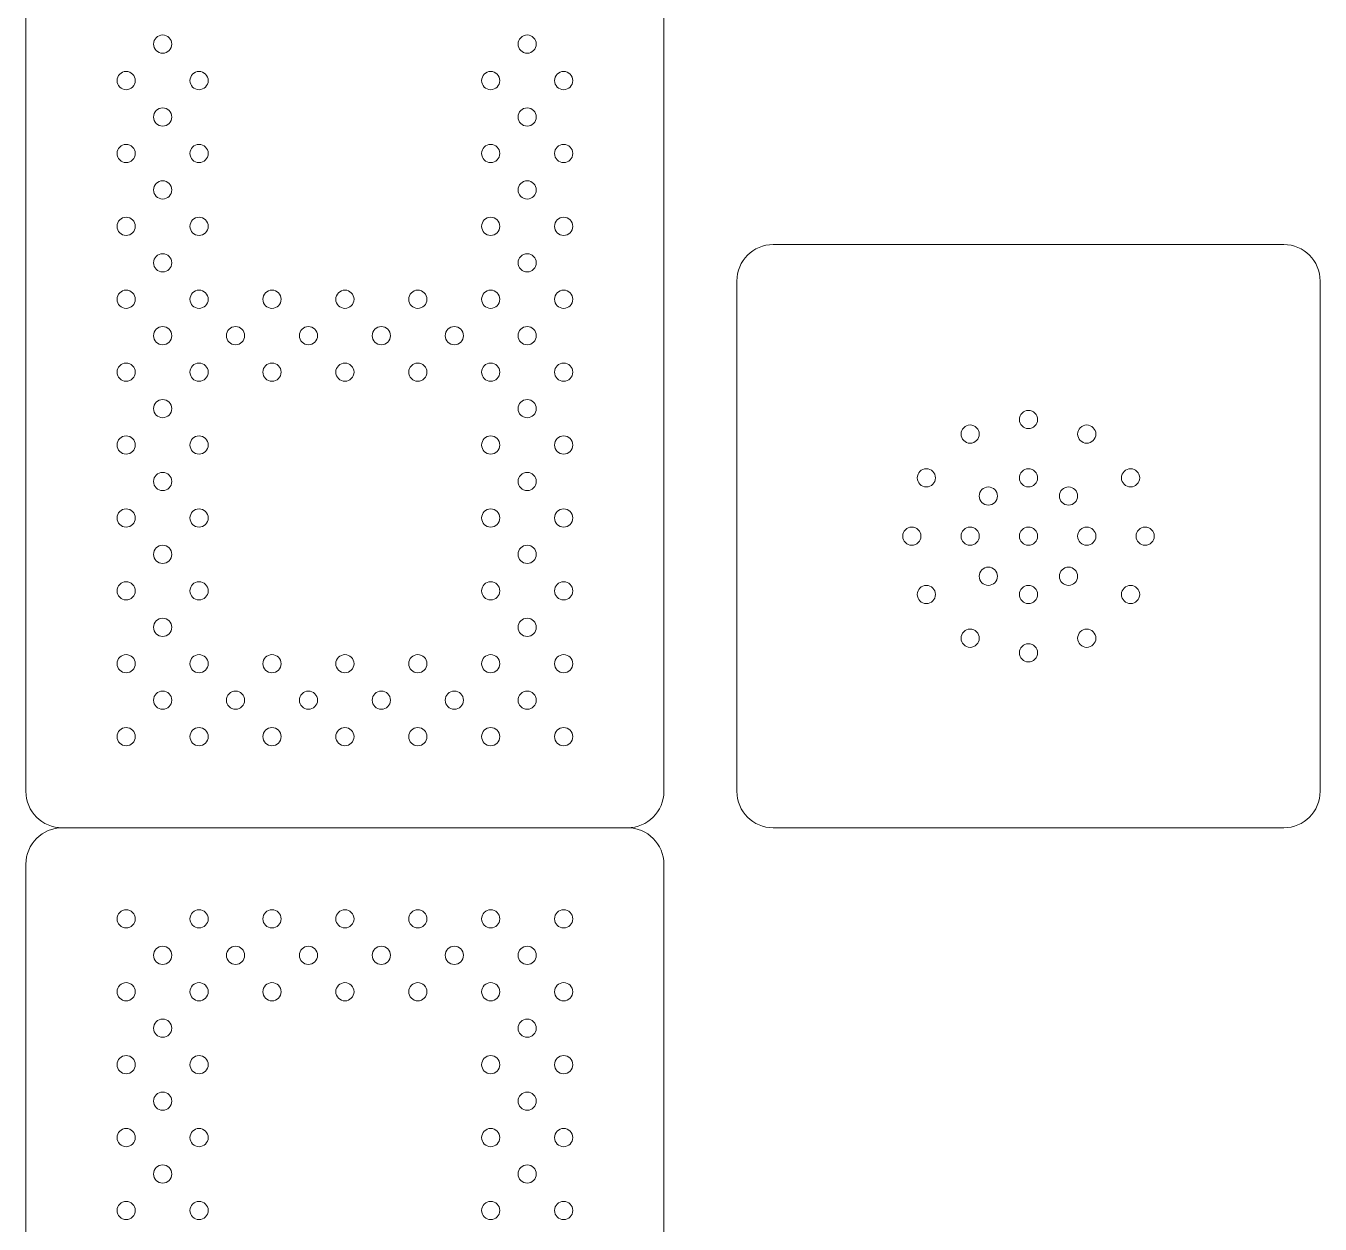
# Model space of a CAD drawing. Header units: inches. Extents: x 300 to 400, y -177 to 73.
# Drawn here: x 328.06 to 345.81, y -160.71 to -144.27 of the extents above; entities that cross this region are included whole.
import ezdxf

# ---------------------------------------------------------------- set-up
doc = ezdxf.new("R2010")
doc.units = ezdxf.units.IN
doc.header["$MEASUREMENT"] = 0
doc.layers.add('ScoreBone', color=5, linetype='Continuous')

msp = doc.modelspace()

# ---------------------------------------------------------------- linework, layer by layer
at = {"layer": 'ScoreBone', "lineweight": 5}
for points in [[(328.057, -154.768), (328.057, -154.768), (328.057, -142.268), (328.057, -142.268)], [(336.807, -142.268), (336.807, -142.268), (336.807, -154.768), (336.807, -154.768)], [(337.807, -147.768), (337.807, -147.492), (338.03, -147.268), (338.307, -147.268)], [(338.307, -147.268), (338.307, -147.268), (345.307, -147.268), (345.307, -147.268)], [(345.307, -147.268), (345.583, -147.268), (345.807, -147.492), (345.807, -147.768)], [(337.807, -154.768), (337.807, -154.768), (337.807, -147.768), (337.807, -147.768)], [(345.807, -147.768), (345.807, -147.768), (345.807, -154.768), (345.807, -154.768)], [(328.557, -155.268), (328.281, -155.268), (328.057, -155.044), (328.057, -154.768)], [(336.807, -154.768), (336.807, -155.044), (336.582, -155.268), (336.307, -155.268)], [(338.307, -155.268), (338.03, -155.268), (337.807, -155.044), (337.807, -154.768)], [(345.807, -154.768), (345.807, -155.044), (345.583, -155.268), (345.307, -155.268)], [(328.057, -155.768), (328.057, -155.492), (328.282, -155.268), (328.557, -155.268)], [(336.307, -155.268), (336.307, -155.268), (328.557, -155.268), (328.557, -155.268)], [(328.557, -155.268), (328.557, -155.268), (336.307, -155.268), (336.307, -155.268)], [(336.307, -155.268), (336.582, -155.268), (336.807, -155.492), (336.807, -155.768)], [(345.307, -155.268), (345.307, -155.268), (338.307, -155.268), (338.307, -155.268)], [(328.057, -168.268), (328.057, -168.268), (328.057, -155.768), (328.057, -155.768)], [(336.807, -155.768), (336.807, -155.768), (336.807, -168.268), (336.807, -168.268)]]:
    msp.add_open_spline(points, degree=3, dxfattribs=at)
for points in [[(330.057, -144.518), (330.057, -144.587), (330, -144.643), (329.932, -144.643), (329.863, -144.643), (329.807, -144.587), (329.807, -144.518), (329.807, -144.449), (329.863, -144.393), (329.932, -144.393), (330, -144.393), (330.057, -144.449), (330.057, -144.518)], [(335.057, -144.518), (335.057, -144.587), (335, -144.643), (334.932, -144.643), (334.863, -144.643), (334.807, -144.587), (334.807, -144.518), (334.807, -144.449), (334.863, -144.393), (334.932, -144.393), (335, -144.393), (335.057, -144.449), (335.057, -144.518)], [(329.557, -145.018), (329.557, -145.087), (329.5, -145.143), (329.432, -145.143), (329.363, -145.143), (329.307, -145.087), (329.307, -145.018), (329.307, -144.949), (329.363, -144.893), (329.432, -144.893), (329.5, -144.893), (329.557, -144.949), (329.557, -145.018)], [(330.557, -145.018), (330.557, -145.087), (330.5, -145.143), (330.432, -145.143), (330.363, -145.143), (330.307, -145.087), (330.307, -145.018), (330.307, -144.949), (330.363, -144.893), (330.432, -144.893), (330.5, -144.893), (330.557, -144.949), (330.557, -145.018)], [(334.557, -145.018), (334.557, -145.087), (334.5, -145.143), (334.432, -145.143), (334.363, -145.143), (334.307, -145.087), (334.307, -145.018), (334.307, -144.949), (334.363, -144.893), (334.432, -144.893), (334.5, -144.893), (334.557, -144.949), (334.557, -145.018)], [(335.557, -145.018), (335.557, -145.087), (335.5, -145.143), (335.432, -145.143), (335.363, -145.143), (335.307, -145.087), (335.307, -145.018), (335.307, -144.949), (335.363, -144.893), (335.432, -144.893), (335.5, -144.893), (335.557, -144.949), (335.557, -145.018)], [(330.057, -145.518), (330.057, -145.587), (330, -145.643), (329.932, -145.643), (329.863, -145.643), (329.807, -145.587), (329.807, -145.518), (329.807, -145.449), (329.863, -145.393), (329.932, -145.393), (330, -145.393), (330.057, -145.449), (330.057, -145.518)], [(335.057, -145.518), (335.057, -145.587), (335, -145.643), (334.932, -145.643), (334.863, -145.643), (334.807, -145.587), (334.807, -145.518), (334.807, -145.449), (334.863, -145.393), (334.932, -145.393), (335, -145.393), (335.057, -145.449), (335.057, -145.518)], [(329.557, -146.018), (329.557, -146.087), (329.5, -146.143), (329.432, -146.143), (329.363, -146.143), (329.307, -146.087), (329.307, -146.018), (329.307, -145.949), (329.363, -145.893), (329.432, -145.893), (329.5, -145.893), (329.557, -145.949), (329.557, -146.018)], [(330.557, -146.018), (330.557, -146.087), (330.5, -146.143), (330.432, -146.143), (330.363, -146.143), (330.307, -146.087), (330.307, -146.018), (330.307, -145.949), (330.363, -145.893), (330.432, -145.893), (330.5, -145.893), (330.557, -145.949), (330.557, -146.018)], [(334.557, -146.018), (334.557, -146.087), (334.5, -146.143), (334.432, -146.143), (334.363, -146.143), (334.307, -146.087), (334.307, -146.018), (334.307, -145.949), (334.363, -145.893), (334.432, -145.893), (334.5, -145.893), (334.557, -145.949), (334.557, -146.018)], [(335.557, -146.018), (335.557, -146.087), (335.5, -146.143), (335.432, -146.143), (335.363, -146.143), (335.307, -146.087), (335.307, -146.018), (335.307, -145.949), (335.363, -145.893), (335.432, -145.893), (335.5, -145.893), (335.557, -145.949), (335.557, -146.018)], [(330.057, -146.518), (330.057, -146.587), (330, -146.643), (329.932, -146.643), (329.863, -146.643), (329.807, -146.587), (329.807, -146.518), (329.807, -146.449), (329.863, -146.393), (329.932, -146.393), (330, -146.393), (330.057, -146.449), (330.057, -146.518)], [(335.057, -146.518), (335.057, -146.587), (335, -146.643), (334.932, -146.643), (334.863, -146.643), (334.807, -146.587), (334.807, -146.518), (334.807, -146.449), (334.863, -146.393), (334.932, -146.393), (335, -146.393), (335.057, -146.449), (335.057, -146.518)], [(329.557, -147.018), (329.557, -147.087), (329.5, -147.143), (329.432, -147.143), (329.363, -147.143), (329.307, -147.087), (329.307, -147.018), (329.307, -146.949), (329.363, -146.893), (329.432, -146.893), (329.5, -146.893), (329.557, -146.949), (329.557, -147.018)], [(330.557, -147.018), (330.557, -147.087), (330.5, -147.143), (330.432, -147.143), (330.363, -147.143), (330.307, -147.087), (330.307, -147.018), (330.307, -146.949), (330.363, -146.893), (330.432, -146.893), (330.5, -146.893), (330.557, -146.949), (330.557, -147.018)], [(334.557, -147.018), (334.557, -147.087), (334.5, -147.143), (334.432, -147.143), (334.363, -147.143), (334.307, -147.087), (334.307, -147.018), (334.307, -146.949), (334.363, -146.893), (334.432, -146.893), (334.5, -146.893), (334.557, -146.949), (334.557, -147.018)], [(335.557, -147.018), (335.557, -147.087), (335.5, -147.143), (335.432, -147.143), (335.363, -147.143), (335.307, -147.087), (335.307, -147.018), (335.307, -146.949), (335.363, -146.893), (335.432, -146.893), (335.5, -146.893), (335.557, -146.949), (335.557, -147.018)], [(330.057, -147.518), (330.057, -147.587), (330, -147.643), (329.932, -147.643), (329.863, -147.643), (329.807, -147.587), (329.807, -147.518), (329.807, -147.449), (329.863, -147.393), (329.932, -147.393), (330, -147.393), (330.057, -147.449), (330.057, -147.518)], [(335.057, -147.518), (335.057, -147.587), (335, -147.643), (334.932, -147.643), (334.863, -147.643), (334.807, -147.587), (334.807, -147.518), (334.807, -147.449), (334.863, -147.393), (334.932, -147.393), (335, -147.393), (335.057, -147.449), (335.057, -147.518)], [(329.557, -148.018), (329.557, -148.087), (329.5, -148.143), (329.432, -148.143), (329.363, -148.143), (329.307, -148.087), (329.307, -148.018), (329.307, -147.949), (329.363, -147.893), (329.432, -147.893), (329.5, -147.893), (329.557, -147.949), (329.557, -148.018)], [(330.557, -148.018), (330.557, -148.087), (330.5, -148.143), (330.432, -148.143), (330.363, -148.143), (330.307, -148.087), (330.307, -148.018), (330.307, -147.949), (330.363, -147.893), (330.432, -147.893), (330.5, -147.893), (330.557, -147.949), (330.557, -148.018)], [(331.557, -148.018), (331.557, -148.087), (331.5, -148.143), (331.432, -148.143), (331.363, -148.143), (331.307, -148.087), (331.307, -148.018), (331.307, -147.949), (331.363, -147.893), (331.432, -147.893), (331.5, -147.893), (331.557, -147.949), (331.557, -148.018)], [(332.557, -148.018), (332.557, -148.087), (332.5, -148.143), (332.432, -148.143), (332.363, -148.143), (332.307, -148.087), (332.307, -148.018), (332.307, -147.949), (332.363, -147.893), (332.432, -147.893), (332.5, -147.893), (332.557, -147.949), (332.557, -148.018)], [(333.557, -148.018), (333.557, -148.087), (333.5, -148.143), (333.432, -148.143), (333.363, -148.143), (333.307, -148.087), (333.307, -148.018), (333.307, -147.949), (333.363, -147.893), (333.432, -147.893), (333.5, -147.893), (333.557, -147.949), (333.557, -148.018)], [(334.557, -148.018), (334.557, -148.087), (334.5, -148.143), (334.432, -148.143), (334.363, -148.143), (334.307, -148.087), (334.307, -148.018), (334.307, -147.949), (334.363, -147.893), (334.432, -147.893), (334.5, -147.893), (334.557, -147.949), (334.557, -148.018)], [(335.557, -148.018), (335.557, -148.087), (335.5, -148.143), (335.432, -148.143), (335.363, -148.143), (335.307, -148.087), (335.307, -148.018), (335.307, -147.949), (335.363, -147.893), (335.432, -147.893), (335.5, -147.893), (335.557, -147.949), (335.557, -148.018)], [(330.057, -148.518), (330.057, -148.587), (330, -148.643), (329.932, -148.643), (329.863, -148.643), (329.807, -148.587), (329.807, -148.518), (329.807, -148.449), (329.863, -148.393), (329.932, -148.393), (330, -148.393), (330.057, -148.449), (330.057, -148.518)], [(331.057, -148.518), (331.057, -148.587), (331, -148.643), (330.932, -148.643), (330.863, -148.643), (330.807, -148.587), (330.807, -148.518), (330.807, -148.449), (330.863, -148.393), (330.932, -148.393), (331, -148.393), (331.057, -148.449), (331.057, -148.518)], [(332.057, -148.518), (332.057, -148.587), (332, -148.643), (331.932, -148.643), (331.863, -148.643), (331.807, -148.587), (331.807, -148.518), (331.807, -148.449), (331.863, -148.393), (331.932, -148.393), (332, -148.393), (332.057, -148.449), (332.057, -148.518)], [(333.057, -148.518), (333.057, -148.587), (333, -148.643), (332.932, -148.643), (332.863, -148.643), (332.807, -148.587), (332.807, -148.518), (332.807, -148.449), (332.863, -148.393), (332.932, -148.393), (333, -148.393), (333.057, -148.449), (333.057, -148.518)], [(334.057, -148.518), (334.057, -148.587), (334, -148.643), (333.932, -148.643), (333.863, -148.643), (333.807, -148.587), (333.807, -148.518), (333.807, -148.449), (333.863, -148.393), (333.932, -148.393), (334, -148.393), (334.057, -148.449), (334.057, -148.518)], [(335.057, -148.518), (335.057, -148.587), (335, -148.643), (334.932, -148.643), (334.863, -148.643), (334.807, -148.587), (334.807, -148.518), (334.807, -148.449), (334.863, -148.393), (334.932, -148.393), (335, -148.393), (335.057, -148.449), (335.057, -148.518)], [(329.557, -149.018), (329.557, -149.087), (329.5, -149.143), (329.432, -149.143), (329.363, -149.143), (329.307, -149.087), (329.307, -149.018), (329.307, -148.949), (329.363, -148.893), (329.432, -148.893), (329.5, -148.893), (329.557, -148.949), (329.557, -149.018)], [(330.557, -149.018), (330.557, -149.087), (330.5, -149.143), (330.432, -149.143), (330.363, -149.143), (330.307, -149.087), (330.307, -149.018), (330.307, -148.949), (330.363, -148.893), (330.432, -148.893), (330.5, -148.893), (330.557, -148.949), (330.557, -149.018)], [(331.557, -149.018), (331.557, -149.087), (331.5, -149.143), (331.432, -149.143), (331.363, -149.143), (331.307, -149.087), (331.307, -149.018), (331.307, -148.949), (331.363, -148.893), (331.432, -148.893), (331.5, -148.893), (331.557, -148.949), (331.557, -149.018)], [(332.557, -149.018), (332.557, -149.087), (332.5, -149.143), (332.432, -149.143), (332.363, -149.143), (332.307, -149.087), (332.307, -149.018), (332.307, -148.949), (332.363, -148.893), (332.432, -148.893), (332.5, -148.893), (332.557, -148.949), (332.557, -149.018)], [(333.557, -149.018), (333.557, -149.087), (333.5, -149.143), (333.432, -149.143), (333.363, -149.143), (333.307, -149.087), (333.307, -149.018), (333.307, -148.949), (333.363, -148.893), (333.432, -148.893), (333.5, -148.893), (333.557, -148.949), (333.557, -149.018)], [(334.557, -149.018), (334.557, -149.087), (334.5, -149.143), (334.432, -149.143), (334.363, -149.143), (334.307, -149.087), (334.307, -149.018), (334.307, -148.949), (334.363, -148.893), (334.432, -148.893), (334.5, -148.893), (334.557, -148.949), (334.557, -149.018)], [(335.557, -149.018), (335.557, -149.087), (335.5, -149.143), (335.432, -149.143), (335.363, -149.143), (335.307, -149.087), (335.307, -149.018), (335.307, -148.949), (335.363, -148.893), (335.432, -148.893), (335.5, -148.893), (335.557, -148.949), (335.557, -149.018)], [(330.057, -149.518), (330.057, -149.587), (330, -149.643), (329.932, -149.643), (329.863, -149.643), (329.807, -149.587), (329.807, -149.518), (329.807, -149.449), (329.863, -149.393), (329.932, -149.393), (330, -149.393), (330.057, -149.449), (330.057, -149.518)], [(335.057, -149.518), (335.057, -149.587), (335, -149.643), (334.932, -149.643), (334.863, -149.643), (334.807, -149.587), (334.807, -149.518), (334.807, -149.449), (334.863, -149.393), (334.932, -149.393), (335, -149.393), (335.057, -149.449), (335.057, -149.518)], [(341.932, -149.668), (341.932, -149.737), (341.876, -149.793), (341.807, -149.793), (341.737, -149.793), (341.682, -149.737), (341.682, -149.668), (341.682, -149.599), (341.737, -149.543), (341.807, -149.543), (341.876, -149.543), (341.932, -149.599), (341.932, -149.668)], [(341.132, -149.868), (341.132, -149.937), (341.076, -149.993), (341.007, -149.993), (340.938, -149.993), (340.882, -149.937), (340.882, -149.868), (340.882, -149.799), (340.938, -149.743), (341.007, -149.743), (341.076, -149.743), (341.132, -149.799), (341.132, -149.868)], [(342.731, -149.868), (342.731, -149.937), (342.676, -149.993), (342.606, -149.993), (342.538, -149.993), (342.481, -149.937), (342.481, -149.868), (342.481, -149.799), (342.538, -149.743), (342.606, -149.743), (342.676, -149.743), (342.731, -149.799), (342.731, -149.868)], [(329.557, -150.018), (329.557, -150.087), (329.5, -150.143), (329.432, -150.143), (329.363, -150.143), (329.307, -150.087), (329.307, -150.018), (329.307, -149.949), (329.363, -149.893), (329.432, -149.893), (329.5, -149.893), (329.557, -149.949), (329.557, -150.018)], [(329.557, -150.018), (329.557, -150.087), (329.5, -150.143), (329.432, -150.143), (329.363, -150.143), (329.307, -150.087), (329.307, -150.018), (329.307, -149.949), (329.363, -149.893), (329.432, -149.893), (329.5, -149.893), (329.557, -149.949), (329.557, -150.018)], [(330.557, -150.018), (330.557, -150.087), (330.5, -150.143), (330.432, -150.143), (330.363, -150.143), (330.307, -150.087), (330.307, -150.018), (330.307, -149.949), (330.363, -149.893), (330.432, -149.893), (330.5, -149.893), (330.557, -149.949), (330.557, -150.018)], [(330.557, -150.018), (330.557, -150.087), (330.5, -150.143), (330.432, -150.143), (330.363, -150.143), (330.307, -150.087), (330.307, -150.018), (330.307, -149.949), (330.363, -149.893), (330.432, -149.893), (330.5, -149.893), (330.557, -149.949), (330.557, -150.018)], [(334.557, -150.018), (334.557, -150.087), (334.5, -150.143), (334.432, -150.143), (334.363, -150.143), (334.307, -150.087), (334.307, -150.018), (334.307, -149.949), (334.363, -149.893), (334.432, -149.893), (334.5, -149.893), (334.557, -149.949), (334.557, -150.018)], [(334.557, -150.018), (334.557, -150.087), (334.5, -150.143), (334.432, -150.143), (334.363, -150.143), (334.307, -150.087), (334.307, -150.018), (334.307, -149.949), (334.363, -149.893), (334.432, -149.893), (334.5, -149.893), (334.557, -149.949), (334.557, -150.018)], [(335.557, -150.018), (335.557, -150.087), (335.5, -150.143), (335.432, -150.143), (335.363, -150.143), (335.307, -150.087), (335.307, -150.018), (335.307, -149.949), (335.363, -149.893), (335.432, -149.893), (335.5, -149.893), (335.557, -149.949), (335.557, -150.018)], [(335.557, -150.018), (335.557, -150.087), (335.5, -150.143), (335.432, -150.143), (335.363, -150.143), (335.307, -150.087), (335.307, -150.018), (335.307, -149.949), (335.363, -149.893), (335.432, -149.893), (335.5, -149.893), (335.557, -149.949), (335.557, -150.018)], [(330.057, -150.518), (330.057, -150.587), (330, -150.643), (329.932, -150.643), (329.863, -150.643), (329.807, -150.587), (329.807, -150.518), (329.807, -150.449), (329.863, -150.393), (329.932, -150.393), (330, -150.393), (330.057, -150.449), (330.057, -150.518)], [(330.057, -150.518), (330.057, -150.587), (330, -150.643), (329.932, -150.643), (329.863, -150.643), (329.807, -150.587), (329.807, -150.518), (329.807, -150.449), (329.863, -150.393), (329.932, -150.393), (330, -150.393), (330.057, -150.449), (330.057, -150.518)], [(335.057, -150.518), (335.057, -150.587), (335, -150.643), (334.932, -150.643), (334.863, -150.643), (334.807, -150.587), (334.807, -150.518), (334.807, -150.449), (334.863, -150.393), (334.932, -150.393), (335, -150.393), (335.057, -150.449), (335.057, -150.518)], [(335.057, -150.518), (335.057, -150.587), (335, -150.643), (334.932, -150.643), (334.863, -150.643), (334.807, -150.587), (334.807, -150.518), (334.807, -150.449), (334.863, -150.393), (334.932, -150.393), (335, -150.393), (335.057, -150.449), (335.057, -150.518)], [(340.532, -150.468), (340.532, -150.537), (340.476, -150.593), (340.407, -150.593), (340.338, -150.593), (340.282, -150.537), (340.282, -150.468), (340.282, -150.399), (340.338, -150.343), (340.407, -150.343), (340.476, -150.343), (340.532, -150.399), (340.532, -150.468)], [(341.932, -150.468), (341.932, -150.537), (341.876, -150.593), (341.807, -150.593), (341.737, -150.593), (341.682, -150.537), (341.682, -150.468), (341.682, -150.399), (341.737, -150.343), (341.807, -150.343), (341.876, -150.343), (341.932, -150.399), (341.932, -150.468)], [(343.332, -150.468), (343.332, -150.537), (343.275, -150.593), (343.207, -150.593), (343.138, -150.593), (343.082, -150.537), (343.082, -150.468), (343.082, -150.399), (343.138, -150.343), (343.207, -150.343), (343.275, -150.343), (343.332, -150.399), (343.332, -150.468)], [(341.382, -150.718), (341.382, -150.787), (341.326, -150.843), (341.257, -150.843), (341.188, -150.843), (341.132, -150.787), (341.132, -150.718), (341.132, -150.649), (341.188, -150.593), (341.257, -150.593), (341.326, -150.593), (341.382, -150.649), (341.382, -150.718)], [(342.481, -150.718), (342.481, -150.787), (342.426, -150.843), (342.356, -150.843), (342.288, -150.843), (342.231, -150.787), (342.231, -150.718), (342.231, -150.649), (342.288, -150.593), (342.356, -150.593), (342.426, -150.593), (342.481, -150.649), (342.481, -150.718)], [(329.557, -151.018), (329.557, -151.087), (329.5, -151.143), (329.432, -151.143), (329.363, -151.143), (329.307, -151.087), (329.307, -151.018), (329.307, -150.949), (329.363, -150.893), (329.432, -150.893), (329.5, -150.893), (329.557, -150.949), (329.557, -151.018)], [(330.557, -151.018), (330.557, -151.087), (330.5, -151.143), (330.432, -151.143), (330.363, -151.143), (330.307, -151.087), (330.307, -151.018), (330.307, -150.949), (330.363, -150.893), (330.432, -150.893), (330.5, -150.893), (330.557, -150.949), (330.557, -151.018)], [(334.557, -151.018), (334.557, -151.087), (334.5, -151.143), (334.432, -151.143), (334.363, -151.143), (334.307, -151.087), (334.307, -151.018), (334.307, -150.949), (334.363, -150.893), (334.432, -150.893), (334.5, -150.893), (334.557, -150.949), (334.557, -151.018)], [(335.557, -151.018), (335.557, -151.087), (335.5, -151.143), (335.432, -151.143), (335.363, -151.143), (335.307, -151.087), (335.307, -151.018), (335.307, -150.949), (335.363, -150.893), (335.432, -150.893), (335.5, -150.893), (335.557, -150.949), (335.557, -151.018)], [(340.332, -151.268), (340.332, -151.337), (340.275, -151.393), (340.207, -151.393), (340.138, -151.393), (340.082, -151.337), (340.082, -151.268), (340.082, -151.199), (340.138, -151.143), (340.207, -151.143), (340.275, -151.143), (340.332, -151.199), (340.332, -151.268)], [(341.132, -151.268), (341.132, -151.337), (341.076, -151.393), (341.007, -151.393), (340.938, -151.393), (340.882, -151.337), (340.882, -151.268), (340.882, -151.199), (340.938, -151.143), (341.007, -151.143), (341.076, -151.143), (341.132, -151.199), (341.132, -151.268)], [(341.932, -151.268), (341.932, -151.337), (341.876, -151.393), (341.807, -151.393), (341.737, -151.393), (341.682, -151.337), (341.682, -151.268), (341.682, -151.199), (341.737, -151.143), (341.807, -151.143), (341.876, -151.143), (341.932, -151.199), (341.932, -151.268)], [(342.731, -151.268), (342.731, -151.337), (342.676, -151.393), (342.606, -151.393), (342.538, -151.393), (342.481, -151.337), (342.481, -151.268), (342.481, -151.199), (342.538, -151.143), (342.606, -151.143), (342.676, -151.143), (342.731, -151.199), (342.731, -151.268)], [(343.532, -151.268), (343.532, -151.337), (343.476, -151.393), (343.407, -151.393), (343.338, -151.393), (343.282, -151.337), (343.282, -151.268), (343.282, -151.199), (343.338, -151.143), (343.407, -151.143), (343.476, -151.143), (343.532, -151.199), (343.532, -151.268)], [(330.057, -151.518), (330.057, -151.587), (330, -151.643), (329.932, -151.643), (329.863, -151.643), (329.807, -151.587), (329.807, -151.518), (329.807, -151.449), (329.863, -151.393), (329.932, -151.393), (330, -151.393), (330.057, -151.449), (330.057, -151.518)], [(335.057, -151.518), (335.057, -151.587), (335, -151.643), (334.932, -151.643), (334.863, -151.643), (334.807, -151.587), (334.807, -151.518), (334.807, -151.449), (334.863, -151.393), (334.932, -151.393), (335, -151.393), (335.057, -151.449), (335.057, -151.518)], [(341.382, -151.818), (341.382, -151.887), (341.326, -151.943), (341.257, -151.943), (341.188, -151.943), (341.132, -151.887), (341.132, -151.818), (341.132, -151.749), (341.188, -151.693), (341.257, -151.693), (341.326, -151.693), (341.382, -151.749), (341.382, -151.818)], [(342.481, -151.818), (342.481, -151.887), (342.426, -151.943), (342.356, -151.943), (342.288, -151.943), (342.231, -151.887), (342.231, -151.818), (342.231, -151.749), (342.288, -151.693), (342.356, -151.693), (342.426, -151.693), (342.481, -151.749), (342.481, -151.818)], [(329.557, -152.018), (329.557, -152.087), (329.5, -152.143), (329.432, -152.143), (329.363, -152.143), (329.307, -152.087), (329.307, -152.018), (329.307, -151.949), (329.363, -151.893), (329.432, -151.893), (329.5, -151.893), (329.557, -151.949), (329.557, -152.018)], [(330.557, -152.018), (330.557, -152.087), (330.5, -152.143), (330.432, -152.143), (330.363, -152.143), (330.307, -152.087), (330.307, -152.018), (330.307, -151.949), (330.363, -151.893), (330.432, -151.893), (330.5, -151.893), (330.557, -151.949), (330.557, -152.018)], [(334.557, -152.018), (334.557, -152.087), (334.5, -152.143), (334.432, -152.143), (334.363, -152.143), (334.307, -152.087), (334.307, -152.018), (334.307, -151.949), (334.363, -151.893), (334.432, -151.893), (334.5, -151.893), (334.557, -151.949), (334.557, -152.018)], [(335.557, -152.018), (335.557, -152.087), (335.5, -152.143), (335.432, -152.143), (335.363, -152.143), (335.307, -152.087), (335.307, -152.018), (335.307, -151.949), (335.363, -151.893), (335.432, -151.893), (335.5, -151.893), (335.557, -151.949), (335.557, -152.018)], [(340.532, -152.068), (340.532, -152.137), (340.476, -152.193), (340.407, -152.193), (340.338, -152.193), (340.282, -152.137), (340.282, -152.068), (340.282, -151.999), (340.338, -151.943), (340.407, -151.943), (340.476, -151.943), (340.532, -151.999), (340.532, -152.068)], [(341.932, -152.068), (341.932, -152.137), (341.876, -152.193), (341.807, -152.193), (341.737, -152.193), (341.682, -152.137), (341.682, -152.068), (341.682, -151.999), (341.737, -151.943), (341.807, -151.943), (341.876, -151.943), (341.932, -151.999), (341.932, -152.068)], [(343.332, -152.068), (343.332, -152.137), (343.275, -152.193), (343.207, -152.193), (343.138, -152.193), (343.082, -152.137), (343.082, -152.068), (343.082, -151.999), (343.138, -151.943), (343.207, -151.943), (343.275, -151.943), (343.332, -151.999), (343.332, -152.068)], [(330.057, -152.518), (330.057, -152.587), (330, -152.643), (329.932, -152.643), (329.863, -152.643), (329.807, -152.587), (329.807, -152.518), (329.807, -152.449), (329.863, -152.393), (329.932, -152.393), (330, -152.393), (330.057, -152.449), (330.057, -152.518)], [(335.057, -152.518), (335.057, -152.587), (335, -152.643), (334.932, -152.643), (334.863, -152.643), (334.807, -152.587), (334.807, -152.518), (334.807, -152.449), (334.863, -152.393), (334.932, -152.393), (335, -152.393), (335.057, -152.449), (335.057, -152.518)], [(341.132, -152.668), (341.132, -152.737), (341.076, -152.793), (341.007, -152.793), (340.938, -152.793), (340.882, -152.737), (340.882, -152.668), (340.882, -152.599), (340.938, -152.543), (341.007, -152.543), (341.076, -152.543), (341.132, -152.599), (341.132, -152.668)], [(342.731, -152.668), (342.731, -152.737), (342.676, -152.793), (342.606, -152.793), (342.538, -152.793), (342.481, -152.737), (342.481, -152.668), (342.481, -152.599), (342.538, -152.543), (342.606, -152.543), (342.676, -152.543), (342.731, -152.599), (342.731, -152.668)], [(341.932, -152.868), (341.932, -152.937), (341.876, -152.993), (341.807, -152.993), (341.737, -152.993), (341.682, -152.937), (341.682, -152.868), (341.682, -152.799), (341.737, -152.743), (341.807, -152.743), (341.876, -152.743), (341.932, -152.799), (341.932, -152.868)], [(329.557, -153.018), (329.557, -153.087), (329.5, -153.143), (329.432, -153.143), (329.363, -153.143), (329.307, -153.087), (329.307, -153.018), (329.307, -152.949), (329.363, -152.893), (329.432, -152.893), (329.5, -152.893), (329.557, -152.949), (329.557, -153.018)], [(330.557, -153.018), (330.557, -153.087), (330.5, -153.143), (330.432, -153.143), (330.363, -153.143), (330.307, -153.087), (330.307, -153.018), (330.307, -152.949), (330.363, -152.893), (330.432, -152.893), (330.5, -152.893), (330.557, -152.949), (330.557, -153.018)], [(331.557, -153.018), (331.557, -153.087), (331.5, -153.143), (331.432, -153.143), (331.363, -153.143), (331.307, -153.087), (331.307, -153.018), (331.307, -152.949), (331.363, -152.893), (331.432, -152.893), (331.5, -152.893), (331.557, -152.949), (331.557, -153.018)], [(332.557, -153.018), (332.557, -153.087), (332.5, -153.143), (332.432, -153.143), (332.363, -153.143), (332.307, -153.087), (332.307, -153.018), (332.307, -152.949), (332.363, -152.893), (332.432, -152.893), (332.5, -152.893), (332.557, -152.949), (332.557, -153.018)], [(333.557, -153.018), (333.557, -153.087), (333.5, -153.143), (333.432, -153.143), (333.363, -153.143), (333.307, -153.087), (333.307, -153.018), (333.307, -152.949), (333.363, -152.893), (333.432, -152.893), (333.5, -152.893), (333.557, -152.949), (333.557, -153.018)], [(334.557, -153.018), (334.557, -153.087), (334.5, -153.143), (334.432, -153.143), (334.363, -153.143), (334.307, -153.087), (334.307, -153.018), (334.307, -152.949), (334.363, -152.893), (334.432, -152.893), (334.5, -152.893), (334.557, -152.949), (334.557, -153.018)], [(335.557, -153.018), (335.557, -153.087), (335.5, -153.143), (335.432, -153.143), (335.363, -153.143), (335.307, -153.087), (335.307, -153.018), (335.307, -152.949), (335.363, -152.893), (335.432, -152.893), (335.5, -152.893), (335.557, -152.949), (335.557, -153.018)], [(330.057, -153.518), (330.057, -153.587), (330, -153.643), (329.932, -153.643), (329.863, -153.643), (329.807, -153.587), (329.807, -153.518), (329.807, -153.449), (329.863, -153.393), (329.932, -153.393), (330, -153.393), (330.057, -153.449), (330.057, -153.518)], [(331.057, -153.518), (331.057, -153.587), (331, -153.643), (330.932, -153.643), (330.863, -153.643), (330.807, -153.587), (330.807, -153.518), (330.807, -153.449), (330.863, -153.393), (330.932, -153.393), (331, -153.393), (331.057, -153.449), (331.057, -153.518)], [(332.057, -153.518), (332.057, -153.587), (332, -153.643), (331.932, -153.643), (331.863, -153.643), (331.807, -153.587), (331.807, -153.518), (331.807, -153.449), (331.863, -153.393), (331.932, -153.393), (332, -153.393), (332.057, -153.449), (332.057, -153.518)], [(333.057, -153.518), (333.057, -153.587), (333, -153.643), (332.932, -153.643), (332.863, -153.643), (332.807, -153.587), (332.807, -153.518), (332.807, -153.449), (332.863, -153.393), (332.932, -153.393), (333, -153.393), (333.057, -153.449), (333.057, -153.518)], [(334.057, -153.518), (334.057, -153.587), (334, -153.643), (333.932, -153.643), (333.863, -153.643), (333.807, -153.587), (333.807, -153.518), (333.807, -153.449), (333.863, -153.393), (333.932, -153.393), (334, -153.393), (334.057, -153.449), (334.057, -153.518)], [(335.057, -153.518), (335.057, -153.587), (335, -153.643), (334.932, -153.643), (334.863, -153.643), (334.807, -153.587), (334.807, -153.518), (334.807, -153.449), (334.863, -153.393), (334.932, -153.393), (335, -153.393), (335.057, -153.449), (335.057, -153.518)], [(329.557, -154.018), (329.557, -154.087), (329.5, -154.143), (329.432, -154.143), (329.363, -154.143), (329.307, -154.087), (329.307, -154.018), (329.307, -153.949), (329.363, -153.893), (329.432, -153.893), (329.5, -153.893), (329.557, -153.949), (329.557, -154.018)], [(330.557, -154.018), (330.557, -154.087), (330.5, -154.143), (330.432, -154.143), (330.363, -154.143), (330.307, -154.087), (330.307, -154.018), (330.307, -153.949), (330.363, -153.893), (330.432, -153.893), (330.5, -153.893), (330.557, -153.949), (330.557, -154.018)], [(331.557, -154.018), (331.557, -154.087), (331.5, -154.143), (331.432, -154.143), (331.363, -154.143), (331.307, -154.087), (331.307, -154.018), (331.307, -153.949), (331.363, -153.893), (331.432, -153.893), (331.5, -153.893), (331.557, -153.949), (331.557, -154.018)], [(332.557, -154.018), (332.557, -154.087), (332.5, -154.143), (332.432, -154.143), (332.363, -154.143), (332.307, -154.087), (332.307, -154.018), (332.307, -153.949), (332.363, -153.893), (332.432, -153.893), (332.5, -153.893), (332.557, -153.949), (332.557, -154.018)], [(333.557, -154.018), (333.557, -154.087), (333.5, -154.143), (333.432, -154.143), (333.363, -154.143), (333.307, -154.087), (333.307, -154.018), (333.307, -153.949), (333.363, -153.893), (333.432, -153.893), (333.5, -153.893), (333.557, -153.949), (333.557, -154.018)], [(334.557, -154.018), (334.557, -154.087), (334.5, -154.143), (334.432, -154.143), (334.363, -154.143), (334.307, -154.087), (334.307, -154.018), (334.307, -153.949), (334.363, -153.893), (334.432, -153.893), (334.5, -153.893), (334.557, -153.949), (334.557, -154.018)], [(335.557, -154.018), (335.557, -154.087), (335.5, -154.143), (335.432, -154.143), (335.363, -154.143), (335.307, -154.087), (335.307, -154.018), (335.307, -153.949), (335.363, -153.893), (335.432, -153.893), (335.5, -153.893), (335.557, -153.949), (335.557, -154.018)], [(329.557, -156.518), (329.557, -156.587), (329.5, -156.643), (329.432, -156.643), (329.364, -156.643), (329.307, -156.587), (329.307, -156.518), (329.307, -156.449), (329.364, -156.393), (329.432, -156.393), (329.5, -156.393), (329.557, -156.449), (329.557, -156.518)], [(330.557, -156.518), (330.557, -156.587), (330.5, -156.643), (330.432, -156.643), (330.364, -156.643), (330.307, -156.587), (330.307, -156.518), (330.307, -156.449), (330.364, -156.393), (330.432, -156.393), (330.5, -156.393), (330.557, -156.449), (330.557, -156.518)], [(331.557, -156.518), (331.557, -156.587), (331.5, -156.643), (331.432, -156.643), (331.364, -156.643), (331.307, -156.587), (331.307, -156.518), (331.307, -156.449), (331.364, -156.393), (331.432, -156.393), (331.5, -156.393), (331.557, -156.449), (331.557, -156.518)], [(332.557, -156.518), (332.557, -156.587), (332.5, -156.643), (332.432, -156.643), (332.364, -156.643), (332.307, -156.587), (332.307, -156.518), (332.307, -156.449), (332.364, -156.393), (332.432, -156.393), (332.5, -156.393), (332.557, -156.449), (332.557, -156.518)], [(333.557, -156.518), (333.557, -156.587), (333.5, -156.643), (333.432, -156.643), (333.364, -156.643), (333.307, -156.587), (333.307, -156.518), (333.307, -156.449), (333.364, -156.393), (333.432, -156.393), (333.5, -156.393), (333.557, -156.449), (333.557, -156.518)], [(334.557, -156.518), (334.557, -156.587), (334.5, -156.643), (334.432, -156.643), (334.364, -156.643), (334.307, -156.587), (334.307, -156.518), (334.307, -156.449), (334.364, -156.393), (334.432, -156.393), (334.5, -156.393), (334.557, -156.449), (334.557, -156.518)], [(335.557, -156.518), (335.557, -156.587), (335.5, -156.643), (335.432, -156.643), (335.364, -156.643), (335.307, -156.587), (335.307, -156.518), (335.307, -156.449), (335.364, -156.393), (335.432, -156.393), (335.5, -156.393), (335.557, -156.449), (335.557, -156.518)], [(330.057, -157.018), (330.057, -157.087), (330, -157.143), (329.932, -157.143), (329.864, -157.143), (329.807, -157.087), (329.807, -157.018), (329.807, -156.949), (329.864, -156.893), (329.932, -156.893), (330, -156.893), (330.057, -156.949), (330.057, -157.018)], [(331.057, -157.018), (331.057, -157.087), (331, -157.143), (330.932, -157.143), (330.864, -157.143), (330.807, -157.087), (330.807, -157.018), (330.807, -156.949), (330.864, -156.893), (330.932, -156.893), (331, -156.893), (331.057, -156.949), (331.057, -157.018)], [(332.057, -157.018), (332.057, -157.087), (332, -157.143), (331.932, -157.143), (331.864, -157.143), (331.807, -157.087), (331.807, -157.018), (331.807, -156.949), (331.864, -156.893), (331.932, -156.893), (332, -156.893), (332.057, -156.949), (332.057, -157.018)], [(333.057, -157.018), (333.057, -157.087), (333, -157.143), (332.932, -157.143), (332.864, -157.143), (332.807, -157.087), (332.807, -157.018), (332.807, -156.949), (332.864, -156.893), (332.932, -156.893), (333, -156.893), (333.057, -156.949), (333.057, -157.018)], [(334.057, -157.018), (334.057, -157.087), (334, -157.143), (333.932, -157.143), (333.864, -157.143), (333.807, -157.087), (333.807, -157.018), (333.807, -156.949), (333.864, -156.893), (333.932, -156.893), (334, -156.893), (334.057, -156.949), (334.057, -157.018)], [(335.057, -157.018), (335.057, -157.087), (335, -157.143), (334.932, -157.143), (334.864, -157.143), (334.807, -157.087), (334.807, -157.018), (334.807, -156.949), (334.864, -156.893), (334.932, -156.893), (335, -156.893), (335.057, -156.949), (335.057, -157.018)], [(329.557, -157.518), (329.557, -157.587), (329.5, -157.643), (329.432, -157.643), (329.364, -157.643), (329.307, -157.587), (329.307, -157.518), (329.307, -157.449), (329.364, -157.393), (329.432, -157.393), (329.5, -157.393), (329.557, -157.449), (329.557, -157.518)], [(330.557, -157.518), (330.557, -157.587), (330.5, -157.643), (330.432, -157.643), (330.364, -157.643), (330.307, -157.587), (330.307, -157.518), (330.307, -157.449), (330.364, -157.393), (330.432, -157.393), (330.5, -157.393), (330.557, -157.449), (330.557, -157.518)], [(331.557, -157.518), (331.557, -157.587), (331.5, -157.643), (331.432, -157.643), (331.364, -157.643), (331.307, -157.587), (331.307, -157.518), (331.307, -157.449), (331.364, -157.393), (331.432, -157.393), (331.5, -157.393), (331.557, -157.449), (331.557, -157.518)], [(332.557, -157.518), (332.557, -157.587), (332.5, -157.643), (332.432, -157.643), (332.364, -157.643), (332.307, -157.587), (332.307, -157.518), (332.307, -157.449), (332.364, -157.393), (332.432, -157.393), (332.5, -157.393), (332.557, -157.449), (332.557, -157.518)], [(333.557, -157.518), (333.557, -157.587), (333.5, -157.643), (333.432, -157.643), (333.364, -157.643), (333.307, -157.587), (333.307, -157.518), (333.307, -157.449), (333.364, -157.393), (333.432, -157.393), (333.5, -157.393), (333.557, -157.449), (333.557, -157.518)], [(334.557, -157.518), (334.557, -157.587), (334.5, -157.643), (334.432, -157.643), (334.364, -157.643), (334.307, -157.587), (334.307, -157.518), (334.307, -157.449), (334.364, -157.393), (334.432, -157.393), (334.5, -157.393), (334.557, -157.449), (334.557, -157.518)], [(335.557, -157.518), (335.557, -157.587), (335.5, -157.643), (335.432, -157.643), (335.364, -157.643), (335.307, -157.587), (335.307, -157.518), (335.307, -157.449), (335.364, -157.393), (335.432, -157.393), (335.5, -157.393), (335.557, -157.449), (335.557, -157.518)], [(330.057, -158.018), (330.057, -158.087), (330, -158.143), (329.932, -158.143), (329.864, -158.143), (329.807, -158.087), (329.807, -158.018), (329.807, -157.949), (329.864, -157.893), (329.932, -157.893), (330, -157.893), (330.057, -157.949), (330.057, -158.018)], [(335.057, -158.018), (335.057, -158.087), (335, -158.143), (334.932, -158.143), (334.864, -158.143), (334.807, -158.087), (334.807, -158.018), (334.807, -157.949), (334.864, -157.893), (334.932, -157.893), (335, -157.893), (335.057, -157.949), (335.057, -158.018)], [(329.557, -158.518), (329.557, -158.587), (329.5, -158.643), (329.432, -158.643), (329.364, -158.643), (329.307, -158.587), (329.307, -158.518), (329.307, -158.449), (329.364, -158.393), (329.432, -158.393), (329.5, -158.393), (329.557, -158.449), (329.557, -158.518)], [(330.557, -158.518), (330.557, -158.587), (330.5, -158.643), (330.432, -158.643), (330.364, -158.643), (330.307, -158.587), (330.307, -158.518), (330.307, -158.449), (330.364, -158.393), (330.432, -158.393), (330.5, -158.393), (330.557, -158.449), (330.557, -158.518)], [(334.557, -158.518), (334.557, -158.587), (334.5, -158.643), (334.432, -158.643), (334.364, -158.643), (334.307, -158.587), (334.307, -158.518), (334.307, -158.449), (334.364, -158.393), (334.432, -158.393), (334.5, -158.393), (334.557, -158.449), (334.557, -158.518)], [(335.557, -158.518), (335.557, -158.587), (335.5, -158.643), (335.432, -158.643), (335.364, -158.643), (335.307, -158.587), (335.307, -158.518), (335.307, -158.449), (335.364, -158.393), (335.432, -158.393), (335.5, -158.393), (335.557, -158.449), (335.557, -158.518)], [(330.057, -159.018), (330.057, -159.087), (330, -159.143), (329.932, -159.143), (329.864, -159.143), (329.807, -159.087), (329.807, -159.018), (329.807, -158.949), (329.864, -158.893), (329.932, -158.893), (330, -158.893), (330.057, -158.949), (330.057, -159.018)], [(335.057, -159.018), (335.057, -159.087), (335, -159.143), (334.932, -159.143), (334.864, -159.143), (334.807, -159.087), (334.807, -159.018), (334.807, -158.949), (334.864, -158.893), (334.932, -158.893), (335, -158.893), (335.057, -158.949), (335.057, -159.018)], [(329.557, -159.518), (329.557, -159.587), (329.5, -159.643), (329.432, -159.643), (329.364, -159.643), (329.307, -159.587), (329.307, -159.518), (329.307, -159.449), (329.364, -159.393), (329.432, -159.393), (329.5, -159.393), (329.557, -159.449), (329.557, -159.518)], [(330.557, -159.518), (330.557, -159.587), (330.5, -159.643), (330.432, -159.643), (330.364, -159.643), (330.307, -159.587), (330.307, -159.518), (330.307, -159.449), (330.364, -159.393), (330.432, -159.393), (330.5, -159.393), (330.557, -159.449), (330.557, -159.518)], [(334.557, -159.518), (334.557, -159.587), (334.5, -159.643), (334.432, -159.643), (334.364, -159.643), (334.307, -159.587), (334.307, -159.518), (334.307, -159.449), (334.364, -159.393), (334.432, -159.393), (334.5, -159.393), (334.557, -159.449), (334.557, -159.518)], [(335.557, -159.518), (335.557, -159.587), (335.5, -159.643), (335.432, -159.643), (335.364, -159.643), (335.307, -159.587), (335.307, -159.518), (335.307, -159.449), (335.364, -159.393), (335.432, -159.393), (335.5, -159.393), (335.557, -159.449), (335.557, -159.518)], [(330.057, -160.018), (330.057, -160.087), (330, -160.143), (329.932, -160.143), (329.864, -160.143), (329.807, -160.087), (329.807, -160.018), (329.807, -159.949), (329.864, -159.893), (329.932, -159.893), (330, -159.893), (330.057, -159.949), (330.057, -160.018)], [(335.057, -160.018), (335.057, -160.087), (335, -160.143), (334.932, -160.143), (334.864, -160.143), (334.807, -160.087), (334.807, -160.018), (334.807, -159.949), (334.864, -159.893), (334.932, -159.893), (335, -159.893), (335.057, -159.949), (335.057, -160.018)], [(329.557, -160.518), (329.557, -160.587), (329.5, -160.643), (329.432, -160.643), (329.364, -160.643), (329.307, -160.587), (329.307, -160.518), (329.307, -160.449), (329.364, -160.393), (329.432, -160.393), (329.5, -160.393), (329.557, -160.449), (329.557, -160.518)], [(330.557, -160.518), (330.557, -160.587), (330.5, -160.643), (330.432, -160.643), (330.364, -160.643), (330.307, -160.587), (330.307, -160.518), (330.307, -160.449), (330.364, -160.393), (330.432, -160.393), (330.5, -160.393), (330.557, -160.449), (330.557, -160.518)], [(334.557, -160.518), (334.557, -160.587), (334.5, -160.643), (334.432, -160.643), (334.364, -160.643), (334.307, -160.587), (334.307, -160.518), (334.307, -160.449), (334.364, -160.393), (334.432, -160.393), (334.5, -160.393), (334.557, -160.449), (334.557, -160.518)], [(335.557, -160.518), (335.557, -160.587), (335.5, -160.643), (335.432, -160.643), (335.364, -160.643), (335.307, -160.587), (335.307, -160.518), (335.307, -160.449), (335.364, -160.393), (335.432, -160.393), (335.5, -160.393), (335.557, -160.449), (335.557, -160.518)]]:
    msp.add_open_spline(points, degree=3, knots=[0, 0, 0, 0, 1, 1, 1, 2, 2, 2, 3, 3, 3, 4, 4, 4, 4], dxfattribs=at)

doc.saveas('drawing.dxf')
